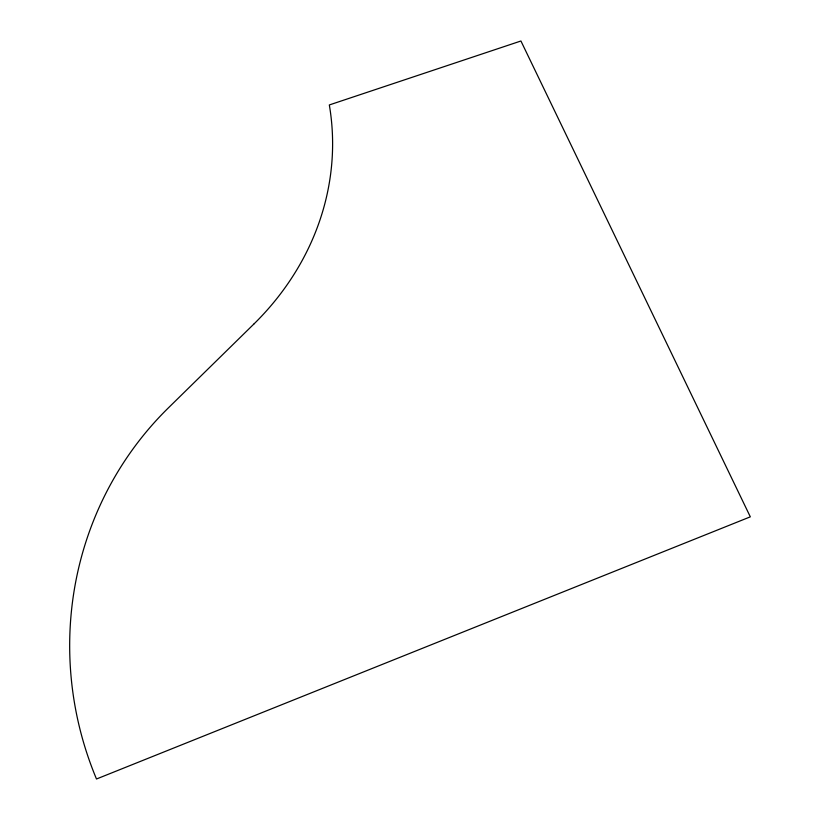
<?xml version="1.0" encoding="UTF-8"?>
<svg xmlns="http://www.w3.org/2000/svg" width="820" height="820" viewBox="0 0 820 820"><rect width="100%" height="100%" fill="white"/><g stroke="black" fill="none" stroke-linecap="round" stroke-linejoin="round"><path stroke-width="1.23" d="M253.728 324.187L168.418 407.847A337.707 328.635 66.7 0 0 96.493 779L750.32 516.836L520.925 41L329.322 104.95A287.133 256.967 -10.1 0 1 253.728 324.187"/></g></svg>
